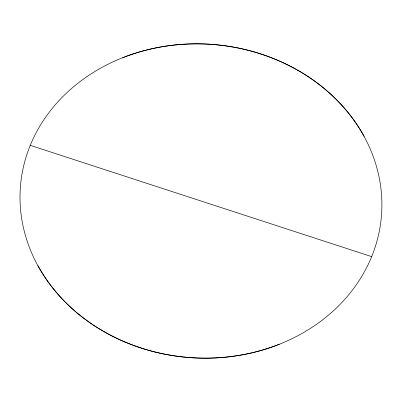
<?xml version="1.0" encoding="UTF-8"?>
<svg xmlns="http://www.w3.org/2000/svg" width="402" height="402" viewBox="0 0 402 402"><rect width="100%" height="100%" fill="white"/><g stroke="black" fill="none" stroke-linecap="round" stroke-linejoin="round"><path stroke-width="0.6" d="M30.331 145.373L371.669 256.627M122.726 57.727A181.126 157.016 4.8 0 1 364.111 136.409M279.274 344.273A181.126 157.016 4.8 0 1 37.889 265.591M98.827 328.595A181.101 156.996 4.8 0 0 381.377 216.698A181.101 156.996 4.8 0 0 122.665 57.712A181.101 156.996 4.8 0 0 98.827 328.595"/></g></svg>
